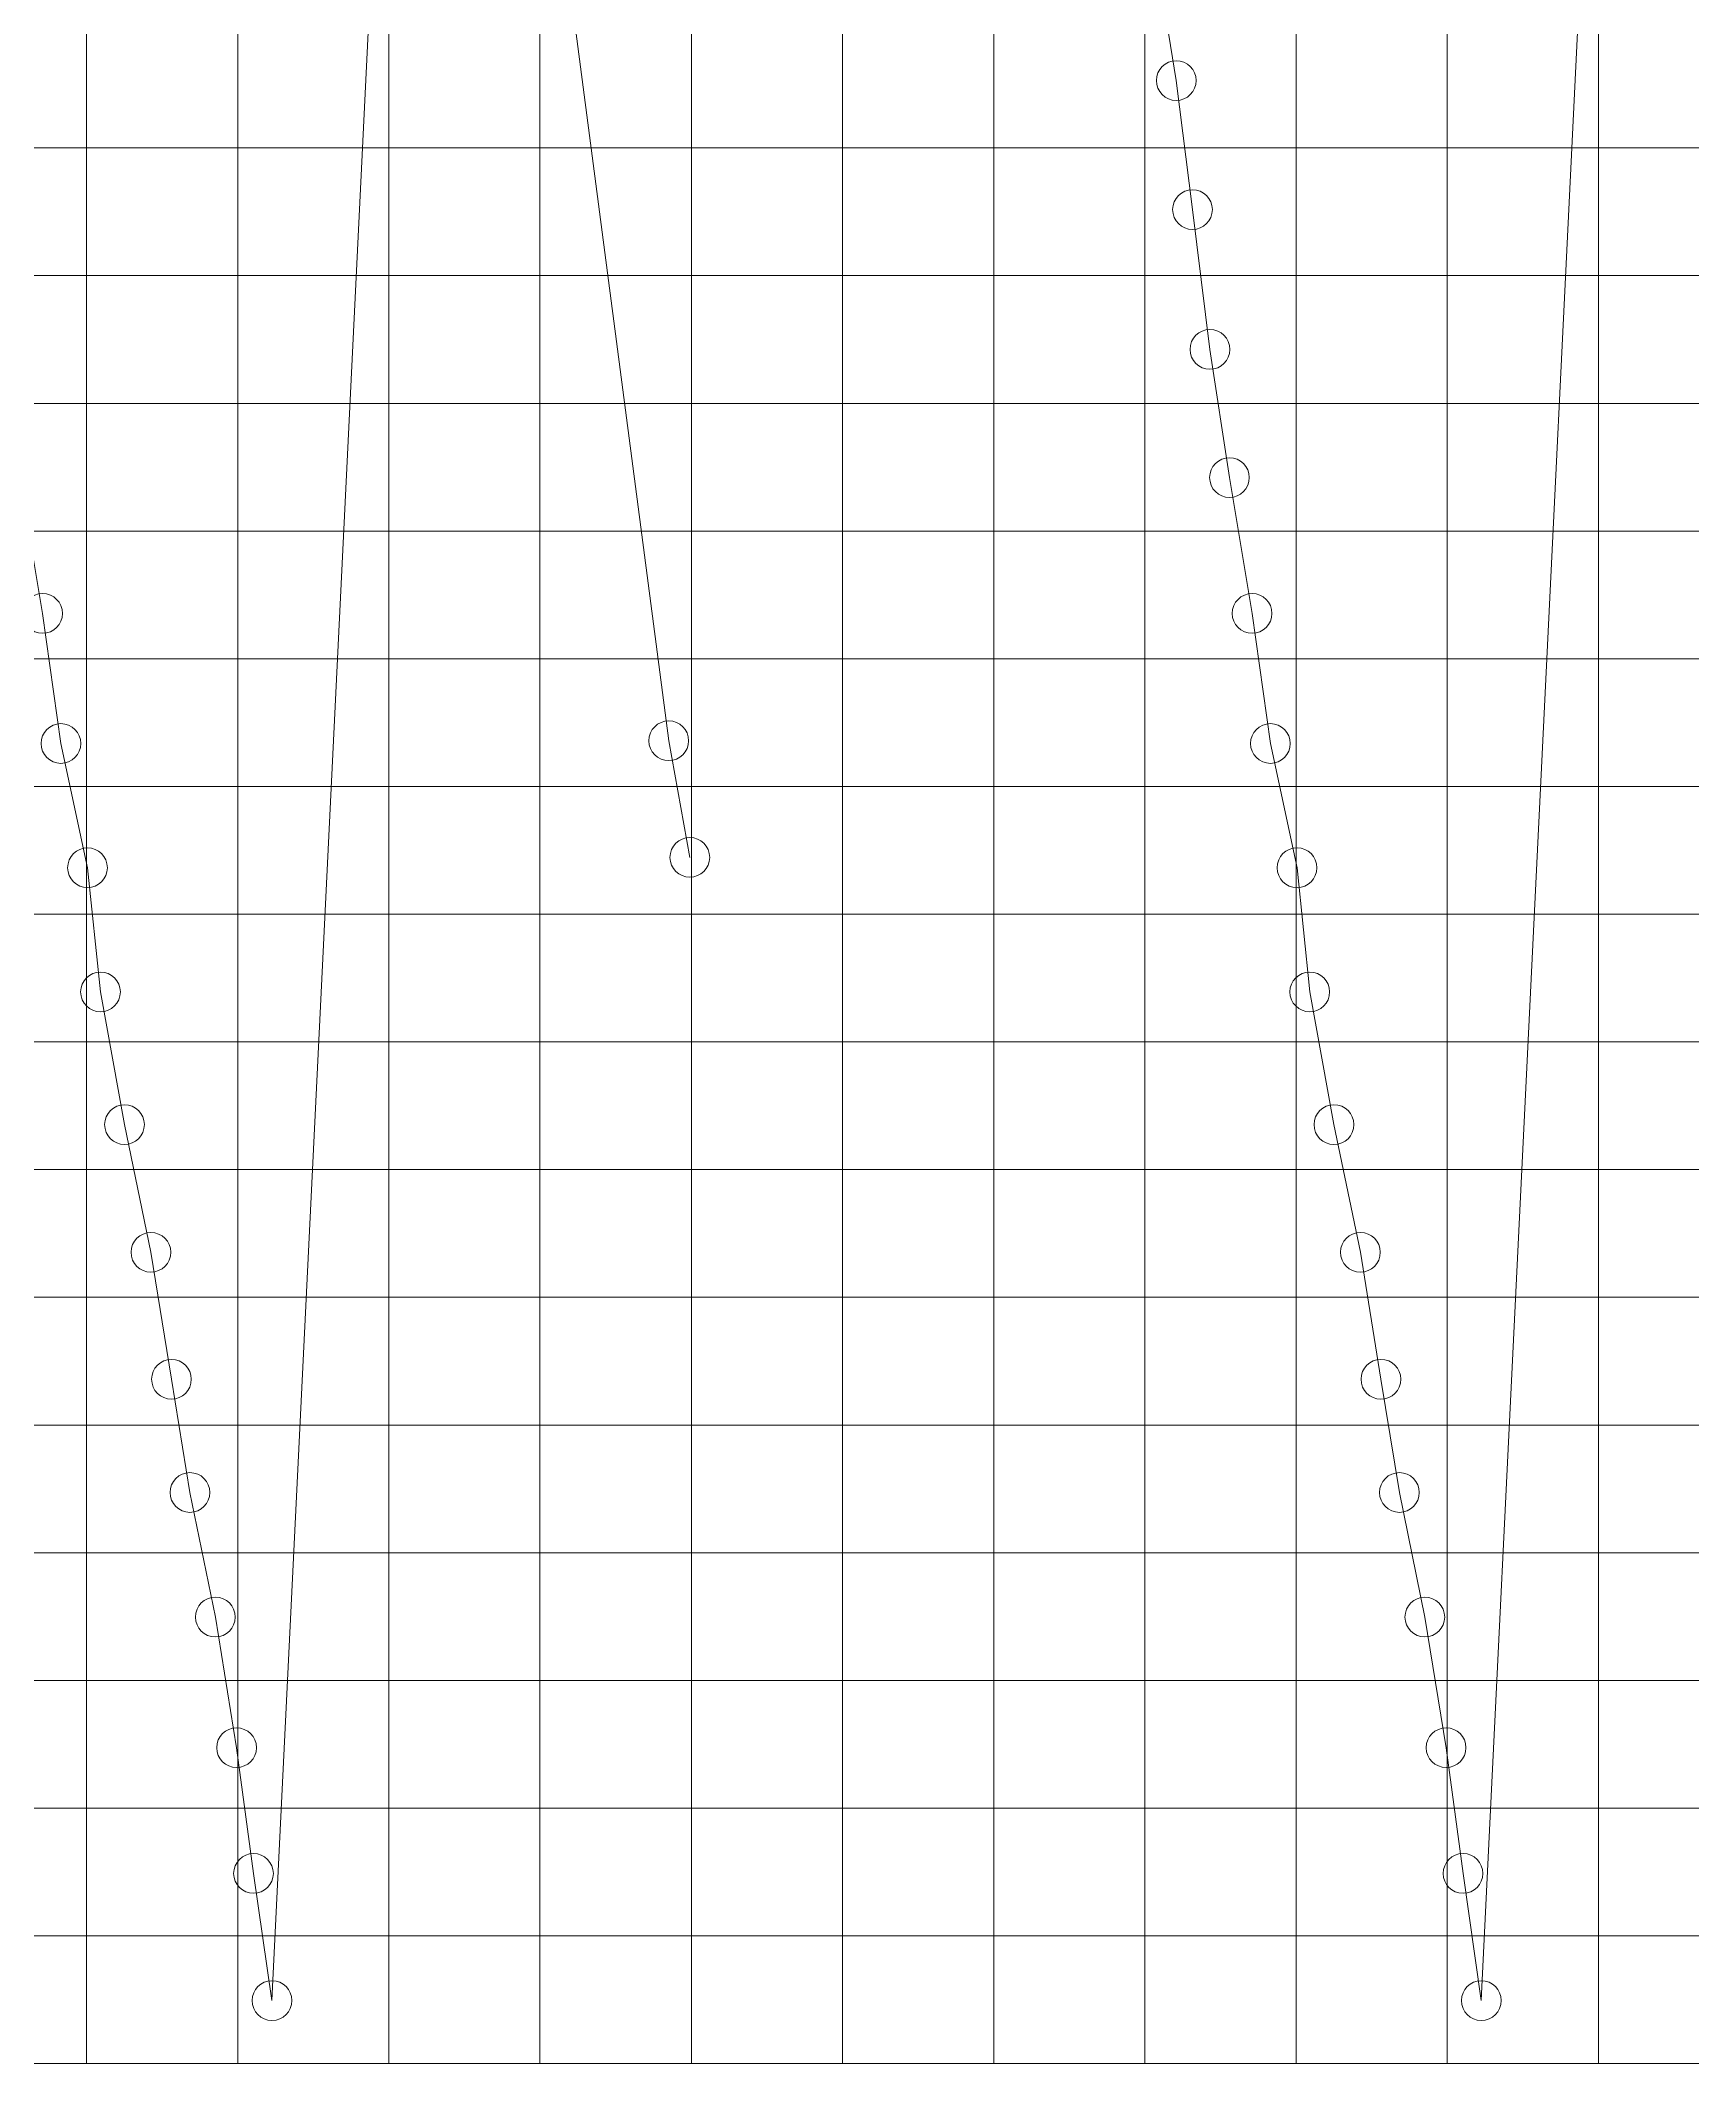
# Model space of a CAD drawing. Header units: inches. Extents: x -211412 to -11687, y -5 to 7052.
# Drawn here: x -209804.3 to -209708.7, y 6595.2 to 6712.3 of the extents above; entities that cross this region are included whole.
import ezdxf

# ---------------------------------------------------------------- set-up
doc = ezdxf.new("R2010")
doc.units = ezdxf.units.IN
doc.header["$MEASUREMENT"] = 0
doc.layers.get('0').update_dxf_attribs({"lineweight": 0})

msp = doc.modelspace()

# ---------------------------------------------------------------- linework, layer by layer
at = {"color": 7}
for p, q in [((-209801.64, 6787.4), (-209801.64, 6595.18)), ((-209792.89, 6787.4), (-209792.89, 6595.18)), ((-209784.14, 6787.4), (-209784.14, 6595.18)), ((-209775.41, 6787.4), (-209775.41, 6595.18)), ((-209766.63, 6787.4), (-209766.63, 6595.18)), ((-209757.88, 6787.4), (-209757.88, 6595.18)), ((-209749.13, 6787.4), (-209749.13, 6595.18)), ((-209740.37, 6787.4), (-209740.37, 6595.18)), ((-209731.62, 6787.4), (-209731.62, 6595.18)), ((-209722.87, 6787.4), (-209722.87, 6595.18)), ((-209714.12, 6787.4), (-209714.12, 6595.18)), ((-209886.52, 6706.05), (-209617.87, 6706.05)), ((-209886.52, 6698.66), (-209617.84, 6698.66)), ((-209886.52, 6691.26), (-209617.87, 6691.26)), ((-209886.52, 6683.87), (-209617.84, 6683.87)), ((-209886.52, 6676.48), (-209617.87, 6676.48)), ((-209886.52, 6669.09), (-209617.84, 6669.09)), ((-209886.52, 6661.7), (-209617.87, 6661.7)), ((-209886.52, 6654.31), (-209617.84, 6654.31)), ((-209886.52, 6646.92), (-209617.87, 6646.92)), ((-209886.52, 6639.53), (-209617.84, 6639.53)), ((-209886.52, 6632.13), (-209617.87, 6632.13)), ((-209886.52, 6624.74), (-209617.84, 6624.74)), ((-209886.52, 6617.35), (-209617.87, 6617.35)), ((-209886.52, 6609.96), (-209617.84, 6609.96)), ((-209886.52, 6602.57), (-209617.87, 6602.57)), ((-209898.88, 6595.18), (-209617.84, 6595.18))]:
    msp.add_line(p, q, dxfattribs=at)
for p, q in [((-209790.91, 6598.82), (-209782.3, 6775.29)), ((-209720.9, 6598.82), (-209712.28, 6775.29)), ((-209775.68, 6730.79), (-209767.94, 6671.74)), ((-209739.7, 6716.9), (-209738.56, 6709.95)), ((-209738.56, 6709.95), (-209737.62, 6702.48)), ((-209737.62, 6702.48), (-209736.61, 6694.39)), ((-209736.61, 6694.39), (-209735.48, 6686.97)), ((-209805.5, 6686.97), (-209804.19, 6679.11)), ((-209735.48, 6686.97), (-209734.17, 6679.11)), ((-209804.19, 6679.11), (-209803.13, 6671.58)), ((-209734.17, 6679.11), (-209733.11, 6671.58)), ((-209803.13, 6671.58), (-209801.59, 6664.39)), ((-209767.94, 6671.74), (-209766.72, 6664.99)), ((-209733.11, 6671.58), (-209731.57, 6664.39)), ((-209801.59, 6664.39), (-209800.84, 6657.2)), ((-209731.57, 6664.39), (-209730.83, 6657.2)), ((-209800.84, 6657.2), (-209799.45, 6649.52)), ((-209730.83, 6657.2), (-209729.43, 6649.52)), ((-209799.45, 6649.52), (-209797.92, 6642.13)), ((-209729.43, 6649.52), (-209727.9, 6642.13)), ((-209797.92, 6642.13), (-209796.73, 6634.78)), ((-209727.9, 6642.13), (-209726.71, 6634.78)), ((-209796.73, 6634.78), (-209795.66, 6628.23)), ((-209726.71, 6634.78), (-209725.64, 6628.23)), ((-209795.66, 6628.23), (-209794.19, 6621.02)), ((-209725.64, 6628.23), (-209724.17, 6621.02)), ((-209794.19, 6621.02), (-209792.96, 6613.46)), ((-209724.17, 6621.02), (-209722.94, 6613.46)), ((-209792.96, 6613.46), (-209791.98, 6606.18)), ((-209722.94, 6613.46), (-209721.96, 6606.18)), ((-209791.98, 6606.18), (-209790.91, 6598.82)), ((-209721.96, 6606.18), (-209720.9, 6598.82))]:
    msp.add_line(p, q)
for centre in [(-209738.56, 6709.95), (-209738.56, 6709.95), (-209738.56, 6709.95), (-209737.62, 6702.48), (-209737.62, 6702.48), (-209736.61, 6694.39), (-209736.61, 6694.39), (-209735.48, 6686.97), (-209735.48, 6686.97), (-209804.19, 6679.11), (-209734.17, 6679.11), (-209734.17, 6679.11), (-209803.13, 6671.58), (-209767.94, 6671.74), (-209733.11, 6671.58), (-209733.11, 6671.58), (-209766.72, 6664.99), (-209801.59, 6664.39), (-209731.57, 6664.39), (-209731.57, 6664.39), (-209800.84, 6657.2), (-209730.83, 6657.2), (-209730.83, 6657.2), (-209799.45, 6649.52), (-209729.43, 6649.52), (-209729.43, 6649.52), (-209797.92, 6642.13), (-209727.9, 6642.13), (-209727.9, 6642.13), (-209796.73, 6634.78), (-209726.71, 6634.78), (-209726.71, 6634.78), (-209795.66, 6628.23), (-209725.64, 6628.23), (-209725.64, 6628.23), (-209794.19, 6621.02), (-209724.17, 6621.02), (-209724.17, 6621.02), (-209792.96, 6613.46), (-209722.94, 6613.46), (-209722.94, 6613.46), (-209791.98, 6606.18), (-209721.96, 6606.18), (-209721.96, 6606.18), (-209790.91, 6598.82), (-209720.9, 6598.82), (-209720.9, 6598.82)]:
    msp.add_circle(centre, 1.15, dxfattribs=at)

doc.saveas('drawing.dxf')
